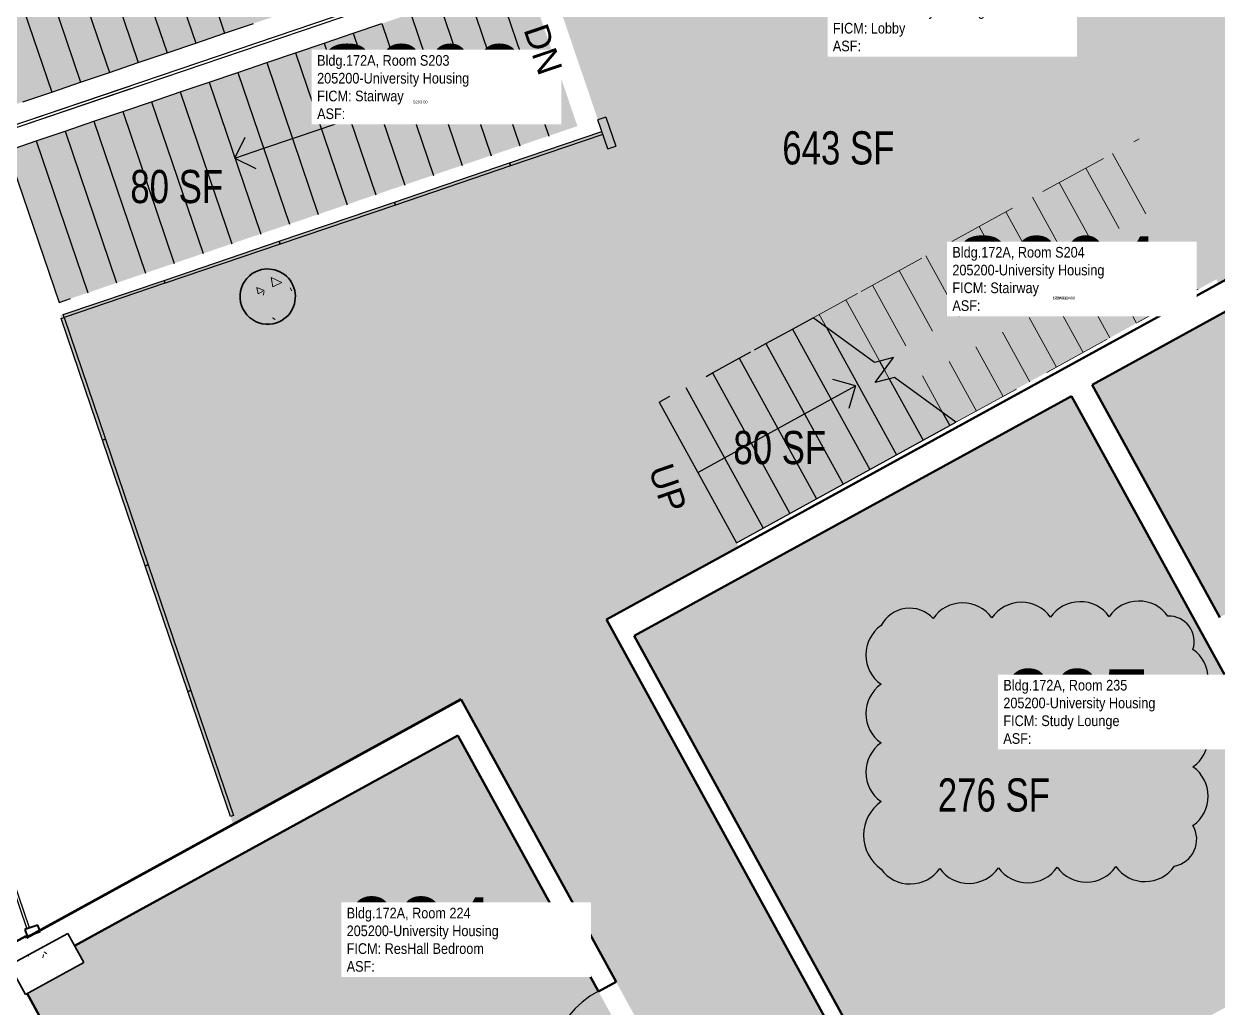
# Model space of a CAD drawing. Header units: inches. Extents: x 69231989 to 69233836, y 27661192 to 27663761.
# Drawn here: x 69232587.4 to 69233019.2, y 27662168.9 to 27662524.9 of the extents above; entities that cross this region are included whole.
import ezdxf
from ezdxf.enums import TextEntityAlignment as Align

# ---------------------------------------------------------------- set-up
doc = ezdxf.new("R2010")
doc.units = ezdxf.units.IN
doc.header["$LTSCALE"] = 100
doc.header["$MEASUREMENT"] = 0
doc.linetypes.add('DASHED2', pattern=[0.375, 0.25, -0.125])
for name, color, linetype in [('A-COLS', 5, 'CONTINUOUS'), ('A-DOOR', 2, 'CONTINUOUS'), ('A-FLOR', 3, 'CONTINUOUS'), ('A-GLAZ', 1, 'CONTINUOUS'), ('A-IDEN-RNUM', 7, 'CONTINUOUS'), ('A-IDEN-SNUM', 4, 'CONTINUOUS'), ('A-IDEN-VNUM', 4, 'CONTINUOUS'), ('A-WALL', 5, 'CONTINUOUS'), ('AREA-TEXT', 3, 'CONTINUOUS'), ('Rooms-Category-Color', 7, 'CONTINUOUS'), ('Rooms-College-Color', 7, 'CONTINUOUS'), ('Rooms-Department-Color', 7, 'CONTINUOUS'), ('Rooms-Division-Color', 7, 'CONTINUOUS'), ('Rooms-Information', 7, 'CONTINUOUS')]:
    doc.layers.add(name, color=color, linetype=linetype)
doc.layers.add('A-REV', color=1, linetype='CONTINUOUS', true_color=0xff0000)
doc.styles.add('Arial', font='arial.ttf')
doc.styles.add('CP_AREA', font='arial.ttf', dxfattribs={"height": 15})
doc.styles.add('CP_ROOMSNUMBER', font='arial.ttf', dxfattribs={"height": 1})
doc.styles.add('CP_ROOMVNUMBER', font='arial.ttf', dxfattribs={"width": 0.85, "height": 0.075})

msp = doc.modelspace()

# ---------------------------------------------------------------- hatches: boundary and pattern name
at = {"layer": 'A-COLS', "lineweight": 5}
h = msp.add_hatch(dxfattribs=at)
h.set_pattern_fill('FP_8', color=256, angle=108.7628, style=0, pattern_type=2)
h.set_pattern_definition([(338.763, (69232586.704, 27662656.86), (6.5773, -26.8542), [2.88, -31.68]), (283.763, (69232586.704, 27662656.86), (25.6356, 14.3354), [2.304, -25.344]), (29.214, (69232587.252, 27662654.623), (32.2126, -12.5194), [2.448, -26.924]), (334.947, (69232593.975, 27662659.33), (7.1632, -40.8486), [4.32, -47.52]), (25.399, (69232594.573, 27662655.927), (46.9627, -21.952), [3.671, -40.386]), (279.947, (69232593.975, 27662659.33), (46.963, -21.952), [3.456, -38.016]), (309.763, (69232593.393, 27662655.077), (-7.2665, -26.676), [2.88, -31.68]), (254.763, (69232593.393, 27662655.077), (29.3713, 0.1096), [2.304, -25.344]), (0.214, (69232592.787, 27662652.854), (22.1043, -26.5667), [2.448, -26.924]), (326.263, (69232586.704, 27662656.86), (12.25358, 3.66953), [1.267, -23.77, 1.267, -24.461, -25.44]), (326.263, (69232586.704, 27662656.86), (12.25358, 3.66953), [-50.765, 1.267, -24.173]), (296.263, (69232586.704, 27662656.86), (17.58944, -4.69334), [1.267, -13.402, 1.267, -23.194, -9.696]), (296.263, (69232586.704, 27662656.86), (17.58944, -4.69334), [-39.13, 1.267, -8.429]), (256.263, (69232583.949, 27662664.968), (5.7738, -19.68828), [1.267, -8.333, 1.267, -28.685, -39.744]), (256.263, (69232583.949, 27662664.968), (5.7738, -19.68828), [-39.552, 1.267, -38.477]), (246.263, (69232582.714, 27662668.604), (10.8433, -19.9682), [1.267, -11.213, 1.267, -18.624, -28.224]), (246.263, (69232582.714, 27662668.604), (10.8433, -19.9682), [-32.371, 1.267, -26.957])])
h.paths.add_polyline_path([(69232666.46, 27662422.07), (69232667.53, 27662420.27), (69232668.95, 27662418.74), (69232670.66, 27662417.53), (69232672.58, 27662416.71), (69232674.63, 27662416.3), (69232676.72, 27662416.33), (69232678.76, 27662416.79), (69232680.66, 27662417.66), (69232682.33, 27662418.92), (69232683.71, 27662420.49), (69232684.73, 27662422.31), (69232685.35, 27662424.31), (69232685.53, 27662426.5), (69232685.3, 27662428.47), (69232684.62, 27662430.45), (69232683.55, 27662432.24), (69232682.13, 27662433.78), (69232680.43, 27662434.98), (69232678.51, 27662435.81), (69232676.46, 27662436.22), (69232674.36, 27662436.19), (69232672.33, 27662435.73), (69232670.43, 27662434.85), (69232668.75, 27662433.6), (69232667.37, 27662432.03), (69232666.35, 27662430.2), (69232665.73, 27662428.21), (69232665.54, 27662426.12), (69232665.79, 27662424.05)], flags=0)
h = msp.add_hatch(dxfattribs=at)
h.set_pattern_fill('FP_20', color=256, angle=-241.2372, style=0, pattern_type=2)
h.set_pattern_definition([(338.763, (69232586.704, 27662656.86), (6.5773, -26.8542), [2.88, -31.68]), (283.763, (69232586.704, 27662656.86), (25.6356, 14.3354), [2.304, -25.344]), (29.214, (69232587.252, 27662654.623), (32.2126, -12.5194), [2.448, -26.924]), (334.947, (69232593.976, 27662659.33), (7.1632, -40.8486), [4.32, -47.52]), (25.399, (69232594.573, 27662655.927), (46.9627, -21.9517), [3.671, -40.386]), (279.947, (69232593.976, 27662659.33), (46.9628, -21.952), [3.456, -38.016]), (309.763, (69232593.393, 27662655.077), (-7.2665, -26.6759), [2.88, -31.68]), (254.763, (69232593.393, 27662655.077), (29.3713, 0.1096), [2.304, -25.344]), (0.214, (69232592.787, 27662652.854), (22.1043, -26.5667), [2.448, -26.924]), (326.2628, (69232586.704, 27662656.86), (12.25358, 3.66953), [1.267, -23.77, 1.267, -24.461, -25.44]), (326.2628, (69232586.704, 27662656.86), (12.25358, 3.66953), [-50.765, 1.267, -24.173]), (296.2628, (69232586.704, 27662656.86), (17.58944, -4.69334), [1.267, -13.402, 1.267, -23.194, -9.696]), (296.2628, (69232586.704, 27662656.86), (17.58944, -4.69334), [-39.13, 1.267, -8.429]), (256.2628, (69232583.95, 27662664.968), (5.7738, -19.68828), [1.267, -8.333, 1.267, -28.685, -39.744]), (256.2628, (69232583.95, 27662664.968), (5.7738, -19.68828), [-39.552, 1.267, -38.477]), (246.263, (69232582.714, 27662668.605), (10.8433, -19.96816), [1.267, -11.213, 1.267, -18.624, -28.224]), (246.263, (69232582.714, 27662668.605), (10.8433, -19.96816), [-32.371, 1.267, -26.957])])
h.paths.add_polyline_path([(69232582.2, 27662184.39), (69232587.98, 27662173.87), (69232609.01, 27662185.42), (69232603.24, 27662195.94), (69232584.25, 27662185.52)], flags=0)
at = {"layer": 'Rooms-Category-Color', "true_color": 0xadadad}
for points in [[(69232728.71, 27662692.18), (69232773.58, 27662560.09), (69232576.63, 27662493.19), (69232565.09, 27662527.15), (69232531.76, 27662625.27)], [(69232796.4, 27662485.93), (69232600.52, 27662419.38), (69232663.04, 27662235.34), (69232845.84, 27662335.73), (69232817.1, 27662388.08), (69232990.67, 27662483.35), (69233019.41, 27662431), (69233165.34, 27662511.11), (69233114.25, 27662661.49), (69232775.81, 27662546.52)], [(69232581.44, 27662479.04), (69232600.09, 27662424.13), (69232787.52, 27662487.93), (69232768.92, 27662542.73)], [(69232797.91, 27662309.76), (69232745.28, 27662280.87), (69232748.06, 27662275.8), (69232822.34, 27662140.48), (69232897.64, 27662003.29), (69232961.22, 27661887.46), (69233048.25, 27661728.9), (69233196.66, 27661458.53), (69233197.17, 27661457.6), (69233198.74, 27661454.75), (69233228.16, 27661401.16), (69233228.16, 27661401.16), (69233232.95, 27661392.43), (69233246.36, 27661368), (69233246.93, 27661368.31), (69233299.12, 27661396.96), (69233195.33, 27661586.04), (69233103.93, 27661752.52), (69233103.82, 27661752.46), (69233098.05, 27661762.98), (69233103.42, 27661765.93), (69233376.06, 27661915.58), (69233381.42, 27661918.53), (69233387.2, 27661908.01), (69233387.09, 27661907.95), (69233476.84, 27661744.44), (69233478.35, 27661741.7), (69233478.35, 27661741.7), (69233479.74, 27661739.16), (69233582.26, 27661552.38), (69233634.97, 27661581.32), (69233617.87, 27661612.47), (69233617.88, 27661612.47), (69233587.59, 27661667.64), (69233500.44, 27661826.42), (69233436.98, 27661942.02), (69233349.82, 27662100.8), (69233286.07, 27662216.95), (69233210.76, 27662354.14), (69233134.03, 27662493.92), (69233100.08, 27662475.28), (69233081.6, 27662465.14), (69233086.44, 27662456.32), (69233114.79, 27662404.66), (69233114.82, 27662404.61), (69233116.07, 27662402.3), (69233134.87, 27662368.01), (69233136.14, 27662365.71), (69233136.17, 27662365.66), (69233192.55, 27662262.95), (69233193.84, 27662260.59), (69233193.81, 27662260.57), (69233291.62, 27662082.25), (69233291.62, 27662082.25), (69233306.3, 27662055.51), (69233301.05, 27662052.63), (69233304.07, 27662047.13), (69233329.31, 27662001.15), (69233332.33, 27661995.65), (69233337.55, 27661998.52), (69233352.56, 27661971.15), (69233289.01, 27661936.27), (69233286.71, 27661935.01), (69233135.35, 27661851.92), (69233132.44, 27661850.33), (69233069.16, 27661815.59), (69233055.74, 27661840.05), (69233053.71, 27661843.86), (69233051.17, 27661848.48), (69233023.18, 27661899.47), (69233008, 27661927.13), (69233007.95, 27661927.11), (69232909.61, 27662106.27), (69232909.03, 27662107.32), (69232802.9, 27662300.68)], [(69232817.1, 27662388.08), (69232845.01, 27662337.23), (69233018.58, 27662432.51), (69232990.67, 27662483.35)], [(69233081.26, 27662453.54), (69232973.61, 27662394.47), (69233019.82, 27662310.29), (69233101.5, 27662355.04), (69233083.68, 27662387.51), (69233109.67, 27662401.78)]]:
    msp.add_hatch(color=253, dxfattribs=at).paths.add_polyline_path(points)
at = {"layer": 'Rooms-Category-Color', "true_color": 0x728ef3}
for points in [[(69232808.02, 27662303.56), (69232914.21, 27662110.1), (69232981.71, 27662147.15), (69233072.36, 27662196.9), (69232966.19, 27662390.32)], [(69232588.52, 27662174.17), (69232655.46, 27662052.23), (69232814.57, 27662139.56), (69232744.32, 27662267.55), (69232689.59, 27662237.51), (69232605.7, 27662191.46), (69232609.01, 27662185.42)]]:
    msp.add_hatch(color=171, dxfattribs=at).paths.add_polyline_path(points)
at = {"layer": 'Rooms-College-Color', "true_color": 0xadadad}
for points in [[(69232728.71, 27662692.18), (69232773.58, 27662560.09), (69232576.63, 27662493.19), (69232565.09, 27662527.15), (69232531.76, 27662625.27)], [(69232796.4, 27662485.93), (69232600.52, 27662419.38), (69232663.04, 27662235.34), (69232845.84, 27662335.73), (69232817.1, 27662388.08), (69232990.67, 27662483.35), (69233019.41, 27662431), (69233165.34, 27662511.11), (69233114.25, 27662661.49), (69232775.81, 27662546.52)], [(69232581.44, 27662479.04), (69232600.09, 27662424.13), (69232787.52, 27662487.93), (69232768.92, 27662542.73)], [(69232797.91, 27662309.76), (69232745.28, 27662280.87), (69232748.06, 27662275.8), (69232822.34, 27662140.48), (69232897.64, 27662003.29), (69232961.22, 27661887.46), (69233048.25, 27661728.9), (69233196.66, 27661458.53), (69233197.17, 27661457.6), (69233198.74, 27661454.75), (69233228.16, 27661401.16), (69233228.16, 27661401.16), (69233232.95, 27661392.43), (69233246.36, 27661368), (69233246.93, 27661368.31), (69233299.12, 27661396.96), (69233195.33, 27661586.04), (69233103.93, 27661752.52), (69233103.82, 27661752.46), (69233098.05, 27661762.98), (69233103.42, 27661765.93), (69233376.06, 27661915.58), (69233381.42, 27661918.53), (69233387.2, 27661908.01), (69233387.09, 27661907.95), (69233476.84, 27661744.44), (69233478.35, 27661741.7), (69233478.35, 27661741.7), (69233479.74, 27661739.16), (69233582.26, 27661552.38), (69233634.97, 27661581.32), (69233617.87, 27661612.47), (69233617.88, 27661612.47), (69233587.59, 27661667.64), (69233500.44, 27661826.42), (69233436.98, 27661942.02), (69233349.82, 27662100.8), (69233286.07, 27662216.95), (69233210.76, 27662354.14), (69233134.03, 27662493.92), (69233100.08, 27662475.28), (69233081.6, 27662465.14), (69233086.44, 27662456.32), (69233114.79, 27662404.66), (69233114.82, 27662404.61), (69233116.07, 27662402.3), (69233134.87, 27662368.01), (69233136.14, 27662365.71), (69233136.17, 27662365.66), (69233192.55, 27662262.95), (69233193.84, 27662260.59), (69233193.81, 27662260.57), (69233291.62, 27662082.25), (69233291.62, 27662082.25), (69233306.3, 27662055.51), (69233301.05, 27662052.63), (69233304.07, 27662047.13), (69233329.31, 27662001.15), (69233332.33, 27661995.65), (69233337.55, 27661998.52), (69233352.56, 27661971.15), (69233289.01, 27661936.27), (69233286.71, 27661935.01), (69233135.35, 27661851.92), (69233132.44, 27661850.33), (69233069.16, 27661815.59), (69233055.74, 27661840.05), (69233053.71, 27661843.86), (69233051.17, 27661848.48), (69233023.18, 27661899.47), (69233008, 27661927.13), (69233007.95, 27661927.11), (69232909.61, 27662106.27), (69232909.03, 27662107.32), (69232802.9, 27662300.68)], [(69232817.1, 27662388.08), (69232845.01, 27662337.23), (69233018.58, 27662432.51), (69232990.67, 27662483.35)], [(69233081.26, 27662453.54), (69232973.61, 27662394.47), (69233019.82, 27662310.29), (69233101.5, 27662355.04), (69233083.68, 27662387.51), (69233109.67, 27662401.78)], [(69232808.02, 27662303.56), (69232914.21, 27662110.1), (69232981.71, 27662147.15), (69233072.36, 27662196.9), (69232966.19, 27662390.32)], [(69232588.52, 27662174.17), (69232655.46, 27662052.23), (69232814.57, 27662139.56), (69232744.32, 27662267.55), (69232689.59, 27662237.51), (69232605.7, 27662191.46), (69232609.01, 27662185.42)]]:
    msp.add_hatch(color=253, dxfattribs=at).paths.add_polyline_path(points)
at = {"layer": 'Rooms-Department-Color', "true_color": 0xacacac}
for points in [[(69232728.71, 27662692.18), (69232773.58, 27662560.09), (69232576.63, 27662493.19), (69232565.09, 27662527.15), (69232531.76, 27662625.27)], [(69232796.4, 27662485.93), (69232600.52, 27662419.38), (69232663.04, 27662235.34), (69232845.84, 27662335.73), (69232817.1, 27662388.08), (69232990.67, 27662483.35), (69233019.41, 27662431), (69233165.34, 27662511.11), (69233114.25, 27662661.49), (69232775.81, 27662546.52)], [(69232581.44, 27662479.04), (69232600.09, 27662424.13), (69232787.52, 27662487.93), (69232768.92, 27662542.73)], [(69232797.91, 27662309.76), (69232745.28, 27662280.87), (69232748.06, 27662275.8), (69232822.34, 27662140.48), (69232897.64, 27662003.29), (69232961.22, 27661887.46), (69233048.25, 27661728.9), (69233196.66, 27661458.53), (69233197.17, 27661457.6), (69233198.74, 27661454.75), (69233228.16, 27661401.16), (69233228.16, 27661401.16), (69233232.95, 27661392.43), (69233246.36, 27661368), (69233246.93, 27661368.31), (69233299.12, 27661396.96), (69233195.33, 27661586.04), (69233103.93, 27661752.52), (69233103.82, 27661752.46), (69233098.05, 27661762.98), (69233103.42, 27661765.93), (69233376.06, 27661915.58), (69233381.42, 27661918.53), (69233387.2, 27661908.01), (69233387.09, 27661907.95), (69233476.84, 27661744.44), (69233478.35, 27661741.7), (69233478.35, 27661741.7), (69233479.74, 27661739.16), (69233582.26, 27661552.38), (69233634.97, 27661581.32), (69233617.87, 27661612.47), (69233617.88, 27661612.47), (69233587.59, 27661667.64), (69233500.44, 27661826.42), (69233436.98, 27661942.02), (69233349.82, 27662100.8), (69233286.07, 27662216.95), (69233210.76, 27662354.14), (69233134.03, 27662493.92), (69233100.08, 27662475.28), (69233081.6, 27662465.14), (69233086.44, 27662456.32), (69233114.79, 27662404.66), (69233114.82, 27662404.61), (69233116.07, 27662402.3), (69233134.87, 27662368.01), (69233136.14, 27662365.71), (69233136.17, 27662365.66), (69233192.55, 27662262.95), (69233193.84, 27662260.59), (69233193.81, 27662260.57), (69233291.62, 27662082.25), (69233291.62, 27662082.25), (69233306.3, 27662055.51), (69233301.05, 27662052.63), (69233304.07, 27662047.13), (69233329.31, 27662001.15), (69233332.33, 27661995.65), (69233337.55, 27661998.52), (69233352.56, 27661971.15), (69233289.01, 27661936.27), (69233286.71, 27661935.01), (69233135.35, 27661851.92), (69233132.44, 27661850.33), (69233069.16, 27661815.59), (69233055.74, 27661840.05), (69233053.71, 27661843.86), (69233051.17, 27661848.48), (69233023.18, 27661899.47), (69233008, 27661927.13), (69233007.95, 27661927.11), (69232909.61, 27662106.27), (69232909.03, 27662107.32), (69232802.9, 27662300.68)], [(69232817.1, 27662388.08), (69232845.01, 27662337.23), (69233018.58, 27662432.51), (69232990.67, 27662483.35)], [(69233081.26, 27662453.54), (69232973.61, 27662394.47), (69233019.82, 27662310.29), (69233101.5, 27662355.04), (69233083.68, 27662387.51), (69233109.67, 27662401.78)]]:
    msp.add_hatch(color=253, dxfattribs=at).paths.add_polyline_path(points)
at = {"layer": 'Rooms-Department-Color', "true_color": 0x604aed}
for points in [[(69232808.02, 27662303.56), (69232914.21, 27662110.1), (69232981.71, 27662147.15), (69233072.36, 27662196.9), (69232966.19, 27662390.32)], [(69232588.52, 27662174.17), (69232655.46, 27662052.23), (69232814.57, 27662139.56), (69232744.32, 27662267.55), (69232689.59, 27662237.51), (69232605.7, 27662191.46), (69232609.01, 27662185.42)]]:
    msp.add_hatch(color=173, dxfattribs=at).paths.add_polyline_path(points)
at = {"layer": 'Rooms-Division-Color', "true_color": 0xadadad}
for points in [[(69232728.71, 27662692.18), (69232773.58, 27662560.09), (69232576.63, 27662493.19), (69232565.09, 27662527.15), (69232531.76, 27662625.27)], [(69232796.4, 27662485.93), (69232600.52, 27662419.38), (69232663.04, 27662235.34), (69232845.84, 27662335.73), (69232817.1, 27662388.08), (69232990.67, 27662483.35), (69233019.41, 27662431), (69233165.34, 27662511.11), (69233114.25, 27662661.49), (69232775.81, 27662546.52)], [(69232581.44, 27662479.04), (69232600.09, 27662424.13), (69232787.52, 27662487.93), (69232768.92, 27662542.73)], [(69232797.91, 27662309.76), (69232745.28, 27662280.87), (69232748.06, 27662275.8), (69232822.34, 27662140.48), (69232897.64, 27662003.29), (69232961.22, 27661887.46), (69233048.25, 27661728.9), (69233196.66, 27661458.53), (69233197.17, 27661457.6), (69233198.74, 27661454.75), (69233228.16, 27661401.16), (69233228.16, 27661401.16), (69233232.95, 27661392.43), (69233246.36, 27661368), (69233246.93, 27661368.31), (69233299.12, 27661396.96), (69233195.33, 27661586.04), (69233103.93, 27661752.52), (69233103.82, 27661752.46), (69233098.05, 27661762.98), (69233103.42, 27661765.93), (69233376.06, 27661915.58), (69233381.42, 27661918.53), (69233387.2, 27661908.01), (69233387.09, 27661907.95), (69233476.84, 27661744.44), (69233478.35, 27661741.7), (69233478.35, 27661741.7), (69233479.74, 27661739.16), (69233582.26, 27661552.38), (69233634.97, 27661581.32), (69233617.87, 27661612.47), (69233617.88, 27661612.47), (69233587.59, 27661667.64), (69233500.44, 27661826.42), (69233436.98, 27661942.02), (69233349.82, 27662100.8), (69233286.07, 27662216.95), (69233210.76, 27662354.14), (69233134.03, 27662493.92), (69233100.08, 27662475.28), (69233081.6, 27662465.14), (69233086.44, 27662456.32), (69233114.79, 27662404.66), (69233114.82, 27662404.61), (69233116.07, 27662402.3), (69233134.87, 27662368.01), (69233136.14, 27662365.71), (69233136.17, 27662365.66), (69233192.55, 27662262.95), (69233193.84, 27662260.59), (69233193.81, 27662260.57), (69233291.62, 27662082.25), (69233291.62, 27662082.25), (69233306.3, 27662055.51), (69233301.05, 27662052.63), (69233304.07, 27662047.13), (69233329.31, 27662001.15), (69233332.33, 27661995.65), (69233337.55, 27661998.52), (69233352.56, 27661971.15), (69233289.01, 27661936.27), (69233286.71, 27661935.01), (69233135.35, 27661851.92), (69233132.44, 27661850.33), (69233069.16, 27661815.59), (69233055.74, 27661840.05), (69233053.71, 27661843.86), (69233051.17, 27661848.48), (69233023.18, 27661899.47), (69233008, 27661927.13), (69233007.95, 27661927.11), (69232909.61, 27662106.27), (69232909.03, 27662107.32), (69232802.9, 27662300.68)], [(69232817.1, 27662388.08), (69232845.01, 27662337.23), (69233018.58, 27662432.51), (69232990.67, 27662483.35)], [(69233081.26, 27662453.54), (69232973.61, 27662394.47), (69233019.82, 27662310.29), (69233101.5, 27662355.04), (69233083.68, 27662387.51), (69233109.67, 27662401.78)]]:
    msp.add_hatch(color=253, dxfattribs=at).paths.add_polyline_path(points)
at = {"layer": 'Rooms-Division-Color', "true_color": 0x604aed}
for points in [[(69232808.02, 27662303.56), (69232914.21, 27662110.1), (69232981.71, 27662147.15), (69233072.36, 27662196.9), (69232966.19, 27662390.32)], [(69232588.52, 27662174.17), (69232655.46, 27662052.23), (69232814.57, 27662139.56), (69232744.32, 27662267.55), (69232689.59, 27662237.51), (69232605.7, 27662191.46), (69232609.01, 27662185.42)]]:
    msp.add_hatch(color=173, dxfattribs=at).paths.add_polyline_path(points)

# ---------------------------------------------------------------- linework, layer by layer
at = {"layer": 'A-COLS', "lineweight": 35}
for p, q in [((69232582.2, 27662184.39), (69232603.24, 27662195.94)), ((69232603.24, 27662195.94), (69232609.01, 27662185.42)), ((69232587.98, 27662173.87), (69232582.2, 27662184.39)), ((69232609.01, 27662185.42), (69232587.98, 27662173.87))]:
    msp.add_line(p, q, dxfattribs=at)
for start, end in [(108.7628, 288.7628), (288.7628, 108.7628)]:
    msp.add_arc((69232675.54, 27662426.26), 10, start, end, dxfattribs=at)
at = {"layer": 'A-DOOR', "lineweight": 25}
msp.add_arc((69232812.42, 27662143.52), 36, 118.7628, 205.5781, dxfattribs=at)
at = {"layer": 'A-FLOR'}
for p, q in [((69232615.09, 27662653.58), (69232659.96, 27662521.49)), ((69232604.67, 27662650.04), (69232649.54, 27662517.95)), ((69232594.26, 27662646.5), (69232639.13, 27662514.41)), ((69232583.84, 27662642.96), (69232628.71, 27662510.88)), ((69232573.42, 27662639.43), (69232618.3, 27662507.34)), ((69232552.59, 27662632.35), (69232597.46, 27662500.26)), ((69232563.01, 27662635.89), (69232607.88, 27662503.8)), ((69232758.5, 27662539.19), (69232777.16, 27662484.27)), ((69232748.08, 27662535.65), (69232766.74, 27662480.74)), ((69232727.25, 27662528.58), (69232745.91, 27662473.66)), ((69232737.67, 27662532.12), (69232756.33, 27662477.2)), ((69232659.96, 27662521.49), (69232670.37, 27662525.03)), ((69232706.42, 27662521.5), (69232716.84, 27662525.04)), ((69232716.84, 27662525.04), (69232735.49, 27662470.12)), ((69232649.54, 27662517.95), (69232659.96, 27662521.49)), ((69232696.01, 27662517.96), (69232706.42, 27662521.5)), ((69232706.42, 27662521.5), (69232725.08, 27662466.58)), ((69232639.13, 27662514.41), (69232649.54, 27662517.95)), ((69232685.59, 27662514.42), (69232696.01, 27662517.96)), ((69232696.01, 27662517.96), (69232714.66, 27662463.05)), ((69232767.83, 27662511.73), (69232778.24, 27662515.27)), ((69232618.3, 27662507.34), (69232628.71, 27662510.88)), ((69232628.71, 27662510.88), (69232639.13, 27662514.41)), ((69232664.76, 27662507.35), (69232675.18, 27662510.89)), ((69232675.18, 27662510.89), (69232685.59, 27662514.42)), ((69232675.18, 27662510.89), (69232693.83, 27662455.97)), ((69232685.59, 27662514.42), (69232704.25, 27662459.51)), ((69232757.41, 27662508.19), (69232767.83, 27662511.73)), ((69232607.88, 27662503.8), (69232618.3, 27662507.34)), ((69232654.35, 27662503.81), (69232664.76, 27662507.35)), ((69232664.76, 27662507.35), (69232683.42, 27662452.43)), ((69232747, 27662504.66), (69232757.41, 27662508.19)), ((69232597.46, 27662500.26), (69232607.88, 27662503.8)), ((69232643.93, 27662500.27), (69232654.35, 27662503.81)), ((69232654.35, 27662503.81), (69232673, 27662448.89)), ((69232736.58, 27662501.12), (69232747, 27662504.66)), ((69232587.05, 27662496.72), (69232597.46, 27662500.26)), ((69232633.52, 27662496.73), (69232643.93, 27662500.27)), ((69232643.93, 27662500.27), (69232662.59, 27662445.35)), ((69232726.17, 27662497.58), (69232736.58, 27662501.12)), ((69232623.1, 27662493.2), (69232633.52, 27662496.73)), ((69232633.52, 27662496.73), (69232652.17, 27662441.82)), ((69232705.34, 27662490.5), (69232715.75, 27662494.04)), ((69232715.75, 27662494.04), (69232726.17, 27662497.58)), ((69232602.27, 27662486.12), (69232612.68, 27662489.66)), ((69232612.68, 27662489.66), (69232623.1, 27662493.2)), ((69232612.68, 27662489.66), (69232631.34, 27662434.74)), ((69232623.1, 27662493.2), (69232641.76, 27662438.28)), ((69232694.92, 27662486.97), (69232705.34, 27662490.5)), ((69232591.85, 27662482.58), (69232602.27, 27662486.12)), ((69232602.27, 27662486.12), (69232620.92, 27662431.2)), ((69232684.5, 27662483.43), (69232694.92, 27662486.97)), ((69232581.44, 27662479.04), (69232591.85, 27662482.58)), ((69232591.85, 27662482.58), (69232610.51, 27662427.66)), ((69232663.67, 27662476.35), (69232667.43, 27662483.96)), ((69232674.09, 27662479.89), (69232684.5, 27662483.43)), ((69232581.44, 27662479.04), (69232600.09, 27662424.13)), ((69232663.67, 27662476.35), (69232674.09, 27662479.89)), ((69232663.67, 27662476.35), (69232671.28, 27662472.6)), ((69232600.09, 27662424.13), (69232604.26, 27662425.54)), ((69232865.31, 27662414.54), (69232872.75, 27662418.62)), ((69232894.92, 27662402.37), (69232872.75, 27662418.62)), ((69232855.67, 27662409.25), (69232865.31, 27662414.54)), ((69232865.31, 27662414.54), (69232893.22, 27662363.7)), ((69232877.56, 27662415.09), (69232902.87, 27662368.99)), ((69232851.54, 27662406.98), (69232855.67, 27662409.25)), ((69232855.67, 27662409.25), (69232883.58, 27662358.41)), ((69232836.39, 27662398.66), (69232846.03, 27662403.96)), ((69232846.03, 27662403.96), (69232850.22, 27662406.26)), ((69232846.03, 27662403.96), (69232873.94, 27662353.11)), ((69232901.88, 27662404.24), (69232894.92, 27662402.37)), ((69232895.23, 27662395.17), (69232901.88, 27662404.24)), ((69232896.81, 27662402.88), (69232898.55, 27662399.71)), ((69232834.04, 27662397.37), (69232836.39, 27662398.66)), ((69232836.39, 27662398.66), (69232864.29, 27662347.82)), ((69232888.03, 27662393.93), (69232879.89, 27662396.31)), ((69232902.18, 27662397.05), (69232895.23, 27662395.17)), ((69232900.29, 27662396.54), (69232912.51, 27662374.29)), ((69232924.36, 27662380.79), (69232902.18, 27662397.05)), ((69232817.1, 27662388.08), (69232820.98, 27662390.21)), ((69232826.74, 27662393.37), (69232854.65, 27662342.53)), ((69232879.27, 27662389.12), (69232888.03, 27662393.93)), ((69232888.03, 27662393.93), (69232885.66, 27662385.79)), ((69232817.1, 27662388.08), (69232845.01, 27662337.23)), ((69232869.63, 27662383.83), (69232879.27, 27662389.12)), ((69232859.98, 27662378.54), (69232869.63, 27662383.83)), ((69232919.55, 27662384.32), (69232922.15, 27662379.58)), ((69232850.34, 27662373.24), (69232859.98, 27662378.54)), ((69232912.51, 27662374.29), (69232922.15, 27662379.58)), ((69232922.15, 27662379.58), (69232924.36, 27662380.79)), ((69232840.7, 27662367.95), (69232850.34, 27662373.24)), ((69232902.87, 27662368.99), (69232912.51, 27662374.29)), ((69232893.22, 27662363.7), (69232902.87, 27662368.99)), ((69232831.05, 27662362.66), (69232840.7, 27662367.95)), ((69232883.58, 27662358.41), (69232893.22, 27662363.7)), ((69232873.94, 27662353.11), (69232883.58, 27662358.41)), ((69232864.29, 27662347.82), (69232873.94, 27662353.11)), ((69232854.65, 27662342.53), (69232864.29, 27662347.82)), ((69232845.01, 27662337.23), (69232854.65, 27662342.53))]:
    msp.add_line(p, q, dxfattribs=at)
at = {"layer": 'A-FLOR', "linetype": 'DASHED2', "lineweight": 5}
for p, q in [((69232890.11, 27662428.15), (69232990.67, 27662483.35)), ((69232981.03, 27662478.06), (69233008.94, 27662427.22)), ((69232971.38, 27662472.77), (69232999.29, 27662421.92)), ((69232961.74, 27662467.47), (69232989.65, 27662416.63)), ((69232952.1, 27662462.18), (69232980.01, 27662411.34)), ((69232942.46, 27662456.89), (69232970.37, 27662406.04)), ((69232932.81, 27662451.6), (69232960.72, 27662400.75)), ((69232923.17, 27662446.3), (69232951.08, 27662395.46)), ((69232913.53, 27662441.01), (69232941.44, 27662390.17)), ((69232903.89, 27662435.72), (69232931.79, 27662384.87)), ((69232894.24, 27662430.42), (69232919.55, 27662384.32)), ((69232924.36, 27662380.79), (69233018.58, 27662432.51)), ((69232872.75, 27662418.62), (69232888.79, 27662427.43)), ((69232884.6, 27662425.13), (69232896.81, 27662402.88)), ((69232874.96, 27662419.84), (69232877.56, 27662415.09)), ((69232898.55, 27662399.71), (69232900.29, 27662396.54))]:
    msp.add_line(p, q, dxfattribs=at)
at = {"layer": 'A-GLAZ'}
for p, q in [((69232764.49, 27662549.54), (69232580.8, 27662487.14)), ((69232581.12, 27662486.2), (69232764.81, 27662548.6)), ((69232625.78, 27662502.42), (69232580.8, 27662487.14)), ((69232581.12, 27662486.2), (69232626.1, 27662501.48)), ((69232571.48, 27662247.41), (69232588.41, 27662197.57)), ((69232589.35, 27662197.9), (69232572.42, 27662247.73)), ((69232588.41, 27662197.57), (69232589.35, 27662197.9))]:
    msp.add_line(p, q, dxfattribs=at)
at = {"layer": 'A-GLAZ', "lineweight": 40, "extrusion": (0, 0, -1)}
for p, q in [((69232592.43, 27662198.94), (69232587.7, 27662197.33)), ((69232587.7, 27662197.33), (69232588.5, 27662194.97)), ((69232588.5, 27662194.97), (69232593.23, 27662196.57)), ((69232593.23, 27662196.57), (69232592.43, 27662198.94))]:
    msp.add_line(p, q, dxfattribs=at)
at = {"layer": 'A-REV'}
msp.add_lwpolyline([(69232897.33, 27662219.23, 0.520567), (69232918.55, 27662219.45, 0.520567), (69232939.77, 27662219.66, 0.520567), (69232961, 27662219.88, 0.520567), (69232982.22, 27662220.1, 0.520567), (69233003.45, 27662220.31, 0.520567), (69233010.11, 27662234.94, 0.520567), (69233010.11, 27662256.17, 0.520567), (69233010.11, 27662277.39, 0.520567), (69233010.11, 27662298.62, 0.520567), (69233001.07, 27662310.71, 0.520567), (69232979.85, 27662310.49, 0.520567), (69232958.62, 27662310.28, 0.520567), (69232937.4, 27662310.06, 0.520567), (69232916.17, 27662309.85, 0.520567), (69232897.33, 27662307.28, 0.520567), (69232897.33, 27662286.05, 0.520567), (69232897.33, 27662264.83, 0.520567), (69232897.33, 27662243.6, 0.520567)], format="xyb", close=True, dxfattribs=at)
at = {"layer": 'A-WALL'}
for p, q in [((69232797.79, 27662491.15), (69232794.95, 27662490.19)), ((69232798.53, 27662479.65), (69232794.95, 27662490.19)), ((69232797.79, 27662491.15), (69232801.37, 27662480.62)), ((69232763.02, 27662474.59), (69232796.4, 27662485.93)), ((69232796.76, 27662484.86), (69232763.38, 27662473.52)), ((69232798.53, 27662479.65), (69232801.37, 27662480.62)), ((69232721.37, 27662460.44), (69232763.03, 27662474.59)), ((69232763.39, 27662473.53), (69232721.73, 27662459.37)), ((69232763.38, 27662473.52), (69232763.02, 27662474.59)), ((69232763.03, 27662474.59), (69232763.39, 27662473.53)), ((69232679.71, 27662446.29), (69232721.37, 27662460.44)), ((69232721.73, 27662459.37), (69232680.07, 27662445.22)), ((69232721.37, 27662460.44), (69232721.73, 27662459.37)), ((69232721.73, 27662459.37), (69232721.37, 27662460.44)), ((69232638.04, 27662432.13), (69232679.71, 27662446.29)), ((69232680.07, 27662445.22), (69232679.71, 27662446.29)), ((69232679.71, 27662446.29), (69232680.07, 27662445.22)), ((69232680.07, 27662445.22), (69232638.41, 27662431.07)), ((69232601.58, 27662419.75), (69232638.04, 27662432.13)), ((69232638.4, 27662431.06), (69232601.94, 27662418.68)), ((69232638.41, 27662431.07), (69232638.04, 27662432.13)), ((69232638.04, 27662432.13), (69232638.4, 27662431.06)), ((69232600.88, 27662418.32), (69232601.94, 27662418.68)), ((69232615.83, 27662374.29), (69232600.88, 27662418.32)), ((69232601.94, 27662418.68), (69232601.58, 27662419.75)), ((69232601.94, 27662418.68), (69232616.9, 27662374.65)), ((69232615.83, 27662374.29), (69232616.9, 27662374.65)), ((69232616.9, 27662374.65), (69232615.83, 27662374.29)), ((69232631.27, 27662328.84), (69232615.83, 27662374.29)), ((69232616.9, 27662374.65), (69232632.34, 27662329.2)), ((69232632.34, 27662329.2), (69232631.27, 27662328.84)), ((69232631.27, 27662328.84), (69232632.34, 27662329.2)), ((69232646.71, 27662283.39), (69232631.27, 27662328.84)), ((69232632.34, 27662329.2), (69232647.78, 27662283.75)), ((69232647.78, 27662283.75), (69232646.71, 27662283.39)), ((69232646.71, 27662283.39), (69232647.78, 27662283.75)), ((69232662.05, 27662238.24), (69232646.71, 27662283.39)), ((69232647.78, 27662283.75), (69232663.12, 27662238.6)), ((69232663.12, 27662238.6), (69232662.05, 27662238.24))]:
    msp.add_line(p, q, dxfattribs=at)
at = {"layer": 'A-WALL', "lineweight": 50}
for p, q in [((69233081.44, 27662465.05), (69232798.05, 27662309.5)), ((69233081.6, 27662465.14), (69232870.7, 27662349.38)), ((69232973.69, 27662394.32), (69233081.28, 27662453.5)), ((69233019.84, 27662310.25), (69232973.69, 27662394.32)), ((69232966.24, 27662390.23), (69232808.04, 27662303.52)), ((69232966.24, 27662390.23), (69233072.36, 27662196.9)), ((69232798.06, 27662309.5), (69232802.87, 27662300.73)), ((69232893.95, 27662147.01), (69232808.04, 27662303.51)), ((69232802.89, 27662300.69), (69232888.8, 27662144.18)), ((69232745.44, 27662280.57), (69232588.42, 27662194.38)), ((69232745.42, 27662280.61), (69232589.93, 27662195.25)), ((69232801.5, 27662178.44), (69232745.44, 27662280.57)), ((69232605.7, 27662191.46), (69232744.32, 27662267.55)), ((69232744.32, 27662267.55), (69232795.15, 27662174.95)), ((69232588.1, 27662194.96), (69232573.96, 27662187.2)), ((69232588.42, 27662194.38), (69232588.1, 27662194.96)), ((69232795.15, 27662174.95), (69232801.5, 27662178.44)), ((69232612.15, 27662131.13), (69232588.52, 27662174.17))]:
    msp.add_line(p, q, dxfattribs=at)

# ---------------------------------------------------------------- texts
at = {"layer": 'A-FLOR', "style": 'Arial'}
for s, p in [('DN', (69232767.97, 27662522.85)), ('UP', (69232813.17, 27662363.81))]:
    msp.add_text(s, height=9, rotation=288.7628, dxfattribs=at).set_placement(p)
at = {"layer": 'A-IDEN-RNUM', "style": 'CP_ROOMSNUMBER'}
for s, p in [('0227-C0', (69232905.71, 27662521.72)), ('S203-00', (69232728.07, 27662496.14)), ('S204-00', (69232959.47, 27662425.28)), ('0235-00', (69232964.99, 27662273.74)), ('0224-00', (69232728.15, 27662193.2))]:
    msp.add_text(s, height=1, dxfattribs=at).set_placement(p)
at = {"layer": 'A-IDEN-SNUM', "style": 'CP_ROOMSNUMBER'}
for s, p in [('172A0227C0', (69232905.61, 27662521.72)), ('172AS20300', (69232723.83, 27662496.74)), ('172AS20400', (69232959.38, 27662425.28)), ('172A023500', (69232961.65, 27662275.39)), ('172A022400', (69232728.06, 27662193.2))]:
    msp.add_text(s, height=1, dxfattribs=at).set_placement(p)
at = {"layer": 'A-IDEN-VNUM', "style": 'CP_ROOMVNUMBER', "width": 0.85}
for s, p in [('227C', (69232879.9, 27662514.93)), ('S203', (69232693.41, 27662490.41)), ('S204', (69232923.12, 27662421.02)), ('235', (69232941.55, 27662264.44)), ('224', (69232704.09, 27662182.03))]:
    msp.add_text(s, height=27, dxfattribs=at).set_placement(p)
at = {"layer": 'AREA-TEXT', "style": 'CP_AREA', "width": 0.75}
for s, p in [('643 SF', (69232881.89, 27662480.06)), ('80 SF', (69232642.64, 27662466.07)), ('80 SF', (69232860.7, 27662371.66)), ('276 SF', (69232938.13, 27662246.02))]:
    msp.add_text(s, height=12, dxfattribs=at).set_placement(p, align=Align.MIDDLE_CENTER)

# ---------------------------------------------------------------- next in the draw order: texts
at = {"layer": 'Rooms-Information', "char_height": 3.8571, "width": 86.4, "attachment_point": 7, "style": 'CP_ROOMVNUMBER', "bg_fill": 3, "box_fill_scale": 1.5, "bg_fill_color": 256, "bg_fill_true_color": 13158600, "bg_fill_transparency": 0}
for s, insert in [('Bldg.172A, Room 227C^M^J205200-University Housing^M^JFICM: Lobby^M^JASF: ', (69232879.9, 27662514.93)), ('Bldg.172A, Room S203^M^J205200-University Housing^M^JFICM: Stairway^M^JASF: ', (69232693.41, 27662490.41)), ('Bldg.172A, Room S204^M^J205200-University Housing^M^JFICM: Stairway^M^JASF: ', (69232923.12, 27662421.02)), ('Bldg.172A, Room 235^M^J205200-University Housing^M^JFICM: Study Lounge^M^JASF: ', (69232941.55, 27662264.44)), ('Bldg.172A, Room 224^M^J205200-University Housing^M^JFICM: ResHall Bedroom^M^JASF: ', (69232704.09, 27662182.03))]:
    msp.add_mtext(s, dxfattribs=dict(at, insert=insert))

doc.saveas('drawing.dxf')
